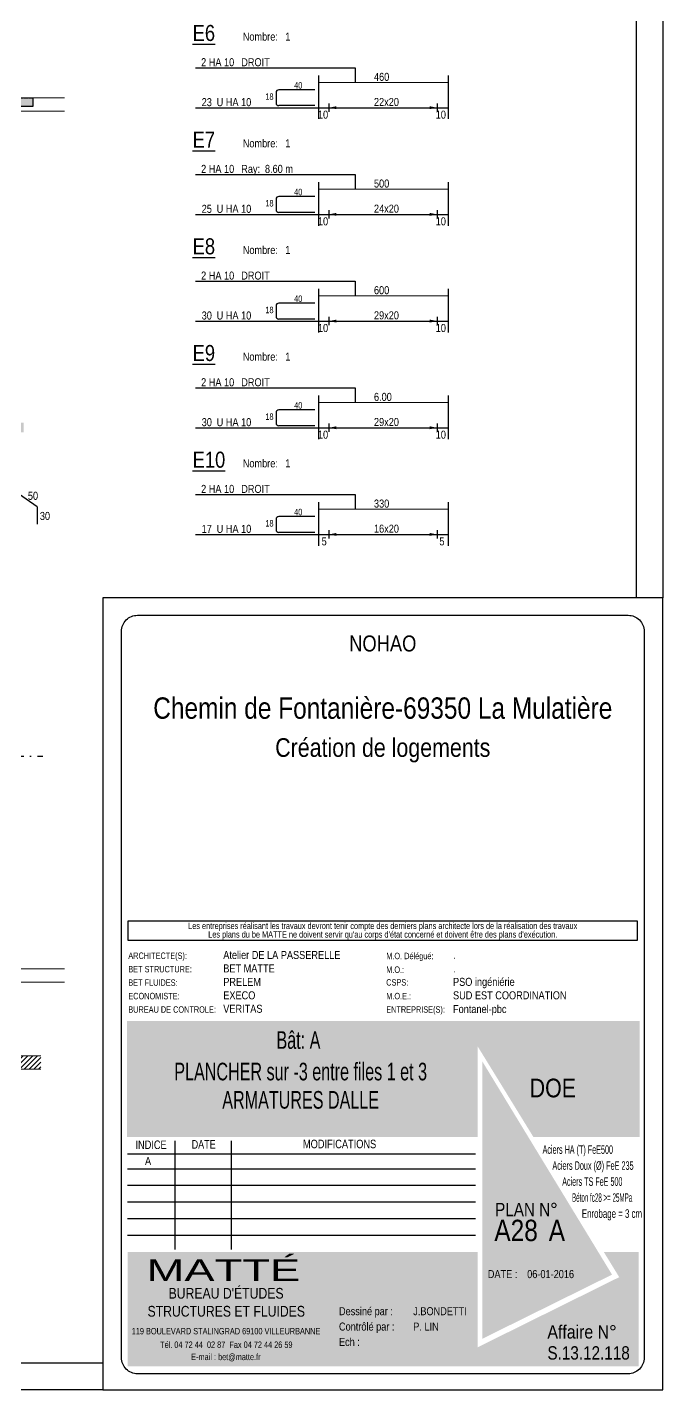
# Model space of a CAD drawing. Header units: metres. Extents: x 33574 to 39801, y -147554 to -143354.
# Drawn here: x 38609 to 39801, y -147554 to -144999 of the extents above; entities that cross this region are included whole.
import ezdxf
from ezdxf.enums import TextEntityAlignment as Align

# ---------------------------------------------------------------- set-up
doc = ezdxf.new("R2010")
doc.units = ezdxf.units.M
doc.linetypes.add('INTERROMPU2', pattern=[9.525, 6.35, -3.175])
doc.linetypes.add('TIRETPTX2', pattern=[50.8, 25.4, -12.7, 0, -12.7])
for name, color, linetype in [('01-Cad  2', 1, 'Continuous'), ('01_cartouche', 7, 'Continuous'), ('01_isolant ext', 2, 'TIRETPTX2'), ('01_linteaux', 3, 'Continuous'), ('01_murs_coup', 5, 'Continuous'), ('01_murs_sup', 2, 'INTERROMPU2'), ('01_poch_murs', 251, 'Continuous'), ('01_sem', 42, 'Continuous'), ('01_texte', 230, 'Continuous')]:
    doc.layers.add(name, color=color, linetype=linetype)
doc.styles.add('ARIAL NA', font='ARIALN.TTF')
doc.styles.add('arialstyle', font='ARIALN.TTF')
doc.styles.add('cartouche', font='ARIALN.TTF', dxfattribs={"width": 0.01})
doc.styles.add('cartouche1', font='ARIALN.TTF')
doc.styles.add('STYLE2', font='ARIALN.TTF')
doc.styles.add('stylemattecart', font='ARIALN.TTF')

msp = doc.modelspace()

# ---------------------------------------------------------------- hatches: boundary and pattern name
at = {"layer": '01_cartouche', "linetype": 'Continuous'}
h = msp.add_hatch(color=9, dxfattribs=at)
h.dxf.hatch_style = 2
h.paths.add_polyline_path([(39757.22, -146862.24), (38795.97, -146862.24), (38795.97, -147079.74), (39453.47, -147079.74), (39453.47, -146909.43), (39558.28, -147079.74), (39757.22, -147079.74)])
h.paths.add_polyline_path([(38849.8, -146883.49), (39392.9, -146883.49), (39392.9, -147055.12), (38849.8, -147055.12)], flags=24)
h.paths.add_polyline_path([(39576.87, -146962.73), (39695.82, -146962.73), (39695.82, -146944.73), (39576.87, -146944.73)], flags=24)
h.paths.add_polyline_path([(39576.11, -146943.83), (39695.07, -146943.83), (39695.07, -146925.83), (39576.11, -146925.83)], flags=24)
h.paths.add_polyline_path([(39574.54, -146928.63), (39735.97, -146928.63), (39735.97, -146901.2), (39574.54, -146901.2)], flags=24)
h.paths.add_polyline_path([(39574.54, -146906.69), (39715.74, -146906.69), (39715.74, -146879.26), (39574.54, -146879.26)], flags=24)
h = msp.add_hatch(color=1, dxfattribs=at)
h.dxf.hatch_style = 2
h.paths.add_polyline_path([(39462.36, -146937.89), (39462.36, -147458.03), (39705.69, -147337.75)])
h.paths.add_polyline_path([(39481.91, -147289.21), (39609.97, -147288.15), (39609.65, -147250.04), (39481.59, -147251.1)], flags=24)
h.paths.add_polyline_path([(39474.24, -147351.03), (39730.63, -147349.72), (39730.31, -147288.45), (39473.93, -147289.76)], flags=9)
h = msp.add_hatch(color=8, dxfattribs=at)
h.dxf.hatch_style = 2
h.paths.add_polyline_path([(39755.81, -147295.05), (39690.09, -147295.05), (39719.18, -147342.47), (39453.68, -147473.96), (39453.68, -147295.05), (38797.37, -147295.05), (38797.37, -147509.92), (39755.81, -147509.92)])
h.paths.add_polyline_path([(39598.73, -147464.45), (39740.83, -147464.45), (39740.83, -147425.69), (39598.73, -147425.69)], flags=24)
h.paths.add_polyline_path([(38801.49, -147352.52), (39162.98, -147352.52), (39162.98, -147506.54), (38801.49, -147506.54)], flags=24)
h.paths.add_polyline_path([(38822.52, -147360.22), (39365.8, -147360.22), (39365.8, -147298.72), (38822.52, -147298.72)], flags=24)
h.paths.add_polyline_path([(39240.84, -147418.06), (39295.99, -147418.06), (39295.99, -147387.15), (39240.84, -147387.15)], flags=24)
h.paths.add_polyline_path([(39597.6, -147503.26), (39744.16, -147503.26), (39744.16, -147464.97), (39597.6, -147464.97)], flags=24)
h.paths.add_polyline_path([(39343.71, -147498.54), (39398.41, -147498.54), (39398.41, -147467.63), (39343.71, -147467.63)], flags=24)
h.paths.add_polyline_path([(39341.99, -147460.92), (39396.69, -147460.92), (39396.69, -147430.01), (39341.99, -147430.01)], flags=24)
h.paths.add_polyline_path([(39243.03, -147498.27), (39301.89, -147498.27), (39301.89, -147467.36), (39243.03, -147467.36)], flags=24)
h.paths.add_polyline_path([(39250.22, -147459.9), (39302.44, -147459.9), (39302.44, -147428.99), (39250.22, -147428.99)], flags=24)
h.paths.add_polyline_path([(39340.87, -147381.08), (39392.53, -147381.08), (39392.53, -147350.17), (39340.87, -147350.17)], flags=24)
h.paths.add_polyline_path([(39253.18, -147378.58), (39300.12, -147378.58), (39300.12, -147347.67), (39253.18, -147347.67)], flags=24)
h.paths.add_polyline_path([(39238.49, -147339.75), (39301.51, -147339.75), (39301.51, -147308.84), (39238.49, -147308.84)], flags=8)
h.paths.add_polyline_path([(39342.2, -147340.55), (39389.48, -147340.55), (39389.48, -147309.64), (39342.2, -147309.64)], flags=24)
h.paths.add_polyline_path([(39343.14, -147420.13), (39395.37, -147420.13), (39395.37, -147389.22), (39343.14, -147389.22)], flags=24)
at = {"layer": '01_murs_sup', "ltscale": 3}
h = msp.add_hatch(dxfattribs=at)
h.set_pattern_fill('DASH', color=256, scale=2.5, angle=135)
h.set_pattern_definition([(135, (1211.6615, -135886.377), (-11.2253202, 9e-16), [7.9375, -7.9375])])
edge = h.paths.add_edge_path()
edge.add_line((38619.86, -145131.63), (38592.86, -145131.63))
edge.add_line((38592.86, -145131.63), (38592.86, -144596.62))
edge.add_arc((38581.84, -144567.65), 31, 200.78356, 290.82975, ccw=False)
edge.add_line((38552.85, -144578.65), (38460.82, -144578.65))
edge.add_arc((38431.84, -144567.65), 31, 200.78356, 339.21644, ccw=False)
edge.add_line((38402.85, -144578.65), (38310.82, -144578.65))
edge.add_arc((38281.84, -144567.65), 31, 200.78356, 339.21644, ccw=False)
edge.add_line((38252.85, -144578.65), (38160.82, -144578.65))
edge.add_arc((38131.84, -144567.65), 31, 201.31189, 339.21644, ccw=False)
edge.add_line((38102.96, -144578.91), (38011.02, -144579.77))
edge.add_arc((37981.92, -144569.08), 31, 205.06176, 339.82868, ccw=False)
edge.add_arc((38055.65, -145780.62), 1202.73, 94.85607, 99.19121)
edge.add_arc((37833.1, -144587.47), 31, 212.03488, 349.09644, ccw=False)
edge.add_arc((38055.65, -145780.62), 1202.73, 101.94011, 106.27421)
edge.add_arc((37687.68, -144624.02), 31, 219.11788, 356.17944, ccw=False)
edge.add_arc((38055.65, -145780.62), 1202.73, 109.02311, 113.35721)
edge.add_arc((37547.87, -144678.22), 31, 0, 3.26244, ccw=False)
edge.add_arc((37547.87, -144678.22), 31, -106.92223, 0, ccw=False)
edge.add_line((37538.85, -144707.88), (37538.85, -144722.34))
edge.add_arc((38055.65, -145780.62), 1177.73, 92.05395, 116.02856, ccw=False)
edge.add_line((38013.44, -144603.65), (38572.86, -144603.65))
edge.add_line((38572.86, -144603.65), (38572.86, -145131.63))
edge.add_line((38572.86, -145131.63), (38387.87, -145131.63))
edge.add_line((38387.87, -145131.63), (38387.86, -145494.63))
edge.add_line((38387.86, -145494.63), (38012.61, -145494.63))
edge.add_line((38012.61, -145494.63), (38012.61, -145627.4))
edge.add_arc((37522.36, -146364.8), 885.5, 54.97246, 56.38274, ccw=False)
edge.add_line((38030.61, -145639.69), (38030.61, -145514.63))
edge.add_line((38030.61, -145514.63), (38120.61, -145514.63))
edge.add_line((38120.61, -145514.63), (38120.61, -145690.63))
edge.add_line((38120.61, -145690.63), (38096.47, -145690.63))
edge.add_arc((37522.36, -146364.8), 885.5, 49.5831, 54.97246)
edge.add_arc((37522.36, -146364.8), 885.5, 54.97246, 88.93337)
edge.add_line((37538.85, -145479.46), (37538.85, -145499.47))
edge.add_arc((37522.36, -146364.8), 865.5, 31.88506, 88.90872, ccw=False)
edge.add_line((38257.26, -145907.63), (38387.86, -145907.63))
edge.add_line((38387.86, -145907.63), (38387.86, -146366))
edge.add_line((38387.86, -146366), (38407.86, -146366))
edge.add_line((38407.86, -146366), (38407.86, -145758.69))
edge.add_line((38407.86, -145758.69), (38602.46, -145758.69))
edge.add_line((38602.46, -145758.69), (38602.46, -145740.69))
edge.add_line((38602.46, -145740.69), (38407.86, -145740.69))
edge.add_line((38407.86, -145740.69), (38407.86, -145147.63))
edge.add_line((38407.86, -145147.63), (38619.86, -145147.63))
edge.add_line((38619.86, -145147.63), (38619.86, -145131.63))
edge = h.paths.add_edge_path(flags=16)
edge.add_line((38387.86, -145507.63), (38387.86, -145692.6))
edge.add_line((38387.86, -145692.6), (38387.86, -145692.6))
edge.add_line((38387.86, -145692.6), (38387.86, -145710.64))
edge.add_line((38387.86, -145710.64), (38387.86, -145710.63))
edge.add_line((38387.86, -145710.63), (38387.86, -145887.63))
edge.add_line((38387.86, -145887.63), (38268.29, -145887.63))
edge.add_arc((38147.56, -145944.95), 133.64, 25.39441, 65.71043)
edge.add_line((38202.54, -145823.14), (38202.54, -145710.63))
edge.add_line((38202.54, -145710.63), (38202.86, -145710.63))
edge.add_line((38202.86, -145710.63), (38202.86, -145798.21))
edge.add_arc((37522.36, -146364.8), 885.5, 39.78116, 47.62597)
edge.add_line((38119.16, -145710.63), (38202.86, -145710.63))
edge.add_line((38202.86, -145710.63), (38202.86, -145690.63))
edge.add_line((38202.86, -145690.63), (38138.61, -145690.63))
edge.add_line((38138.61, -145690.63), (38138.61, -145690.63))
edge.add_line((38138.61, -145690.63), (38138.61, -145514.63))
edge.add_line((38138.61, -145514.63), (38202.86, -145514.63))
edge.add_line((38202.86, -145514.63), (38202.86, -145710.6))
edge.add_line((38202.86, -145710.6), (38222.86, -145710.6))
edge.add_line((38222.86, -145710.6), (38222.86, -145507.63))
edge.add_line((38222.86, -145507.63), (38387.86, -145507.63))
h.paths.add_polyline_path([(38387.87, -145131.63), (37915.57, -145131.63), (37738.98, -145286.86), (37752.18, -145301.88), (37917.42, -145156.63), (38387.87, -145156.63)], flags=17)
at = {"layer": '01_poch_murs', "ltscale": 3}
h = msp.add_hatch(dxfattribs=at)
h.set_pattern_fill('ANSI31', color=256, scale=2)
h.set_pattern_definition([(45, (14727.229, -135886.377), (-4.490128, 4.490128), [])])
h.paths.add_polyline_path([(38292.86, -146850.56), (38292.86, -146814.01, -0.0126628), (38267.86, -146851.57), (38267.86, -146885.62, 0.0118177)])
h.paths.add_polyline_path([(38292.86, -146869.92), (38292.86, -146850.56, -0.0118177), (38267.86, -146885.62), (38267.86, -146903.77, 0.0114131)])
h.paths.add_polyline_path([(38292.86, -146869.92, -0.0114131), (38267.86, -146903.77), (38267.86, -146952.34), (38387.86, -146952.34), (38387.86, -146927.34), (38292.86, -146927.34)])
h.paths.add_polyline_path([(38399.81, -146927.34), (38387.86, -146927.34), (38387.86, -146952.34), (38399.81, -146952.34)])
h.paths.add_polyline_path([(38416.36, -146927.34), (38399.81, -146927.34), (38399.81, -146952.34), (38416.36, -146952.34)])
h.paths.add_polyline_path([(38588.94, -146927.34), (38416.36, -146927.34), (38416.36, -146952.34), (38588.94, -146952.34)])
h.paths.add_polyline_path([(38634.39, -146927.34), (38588.94, -146927.34), (38588.94, -146952.34), (38634.39, -146952.34)])

# ---------------------------------------------------------------- linework, layer by layer
at = {"layer": '01-Cad  2'}
for p, q in [((39800.79, -143353.57), (39800.79, -146068.57)), ((39750.79, -143403.57), (39750.79, -146068.57)), ((38750.79, -147503.57), (33623.64, -147503.57)), ((38750.79, -147553.57), (33573.64, -147553.57))]:
    msp.add_line(p, q, dxfattribs=at)
at = {"layer": '01_cartouche', "color": 254, "linetype": 'Continuous'}
for p, q in [((38886.12, -147086.96), (38886.12, -147290.36)), ((38991.72, -147086.96), (38991.72, -147290.36)), ((38797.22, -147111.26), (39449.8, -147111.26)), ((38797.22, -147139.15), (39449.8, -147139.15)), ((38797.22, -147170.25), (39449.8, -147170.25)), ((38797.22, -147201.36), (39449.8, -147201.36)), ((38797.22, -147232.47), (39449.8, -147232.47)), ((38797.22, -147263.57), (39449.8, -147263.57))]:
    msp.add_line(p, q, dxfattribs=at)
at = {"layer": '01_cartouche', "linetype": 'Continuous'}
msp.add_lwpolyline([(39800.79, -147553.57), (39800.79, -146068.57), (38750.79, -146068.57), (38750.79, -147553.57)], close=True, dxfattribs=at)
at = {"layer": '01_cartouche', "color": 7, "linetype": 'Continuous'}
msp.add_lwpolyline([(39765.79, -147493.57, -0.4142136), (39735.79, -147523.57), (38815.8, -147523.57, -0.4142136), (38785.8, -147493.57), (38785.8, -146131.57, -0.4142136), (38815.8, -146101.57), (39735.79, -146101.57, -0.4142136), (39765.79, -146131.57), (39765.79, -147493.57)], format="xyb", dxfattribs=at)
at = {"layer": '01_cartouche', "color": 7}
msp.add_lwpolyline([(39752.73, -146711.29), (38798.63, -146711.29), (38798.63, -146674.25), (39752.73, -146674.25)], close=True, dxfattribs=at)
at = {"layer": '01_isolant ext'}
msp.add_line((36439.6, -146366), (38638.09, -146366), dxfattribs=at)
at = {"layer": '01_linteaux', "linetype": 'Continuous'}
for p, q in [((39148.35, -145116.53), (39080.77, -145116.53)), ((39075.77, -145121.53), (39075.77, -145141.15)), ((39148.35, -145146.15), (39080.77, -145146.15)), ((39148.35, -145316.53), (39080.77, -145316.53)), ((39075.77, -145321.53), (39075.77, -145341.15)), ((39148.35, -145346.15), (39080.77, -145346.15)), ((39075.77, -145521.53), (39075.77, -145541.15)), ((39148.35, -145516.53), (39080.77, -145516.53)), ((39148.35, -145546.15), (39080.77, -145546.15)), ((39075.77, -145721.53), (39075.77, -145741.15)), ((39148.35, -145716.53), (39080.77, -145716.53)), ((39148.35, -145746.15), (39080.77, -145746.15)), ((39075.77, -145921.53), (39075.77, -145941.15)), ((39148.35, -145916.53), (39080.77, -145916.53)), ((39148.35, -145946.15), (39080.77, -145946.15))]:
    msp.add_line(p, q, dxfattribs=at)
for centre, start, end in [((39080.77, -145121.53), 90, 180), ((39080.77, -145141.15), 180, 270), ((39080.77, -145321.53), 90, 180), ((39080.77, -145341.15), 180, 270), ((39080.77, -145521.53), 90, 180), ((39080.77, -145541.15), 180, 270), ((39080.77, -145721.53), 90, 180), ((39080.77, -145741.15), 180, 270), ((39080.77, -145921.53), 90, 180), ((39080.77, -145941.15), 180, 270)]:
    msp.add_arc(centre, 5, start, end, dxfattribs=at)
at = {"layer": '01_murs_coup', "linetype": 'Continuous', "lineweight": 5}
for p, q in [((37915.57, -145131.63), (38679.04, -145131.63)), ((37915.57, -145131.63), (38679.04, -145131.63)), ((38590.84, -145156.65), (38679.04, -145156.63)), ((38590.84, -145156.65), (38679.04, -145156.63)), ((38679.04, -146764.6), (38407.86, -146764.6)), ((38679.04, -146764.6), (38407.86, -146764.6)), ((38679.04, -146789.6), (38323.86, -146789.6)), ((38679.04, -146789.6), (38323.86, -146789.6)), ((38634.39, -146927.34), (38292.86, -146927.34)), ((38634.39, -146952.34), (38267.86, -146952.34))]:
    msp.add_line(p, q, dxfattribs=at)
at = {"layer": '01_murs_sup', "ltscale": 0.05}
for p, q in [((38592.86, -145131.63), (38619.86, -145131.63)), ((38619.86, -145131.63), (38619.86, -145147.63)), ((38619.86, -145147.63), (38407.86, -145147.63))]:
    msp.add_line(p, q, dxfattribs=at)
at = {"layer": '01_sem', "color": 2, "lineweight": 0, "ltscale": 7}
for p, q in [((39155.17, -145102.47), (39398.65, -145102.47)), ((39155.17, -145302.47), (39398.65, -145302.47)), ((39155.17, -145502.47), (39398.65, -145502.47)), ((39155.17, -145702.47), (39398.65, -145702.47)), ((39155.17, -145902.47), (39398.65, -145902.47))]:
    msp.add_line(p, q, dxfattribs=at)
at = {"layer": '01_texte', "ltscale": 30}
for p, q in [((38924.35, -145075.37), (39224.18, -145075.37)), ((39155.17, -145089.63), (39155.17, -145171.15)), ((39224.18, -145075.37), (39224.18, -145102.47)), ((39398.65, -145089.63), (39398.65, -145171.15)), ((39174.89, -145141.94), (39174.89, -145157.58)), ((39377.56, -145141.94), (39377.56, -145157.58)), ((38924.35, -145150), (39398.65, -145150)), ((38924.35, -145275.37), (39224.18, -145275.37)), ((39155.17, -145289.63), (39155.17, -145371.15)), ((39224.18, -145275.37), (39224.18, -145302.47)), ((39398.65, -145289.63), (39398.65, -145371.15)), ((39174.89, -145341.94), (39174.89, -145357.58)), ((39377.56, -145341.94), (39377.56, -145357.58)), ((38924.35, -145350), (39398.65, -145350)), ((38924.35, -145475.37), (39224.18, -145475.37)), ((39155.17, -145489.63), (39155.17, -145571.15)), ((39224.18, -145475.37), (39224.18, -145502.47)), ((39398.65, -145489.63), (39398.65, -145571.15)), ((38924.35, -145550), (39398.65, -145550)), ((39174.89, -145541.94), (39174.89, -145557.58)), ((39377.56, -145541.94), (39377.56, -145557.58)), ((38924.35, -145675.37), (39224.18, -145675.37)), ((39224.18, -145675.37), (39224.18, -145702.47)), ((39155.17, -145689.63), (39155.17, -145771.15)), ((39398.65, -145689.63), (39398.65, -145771.15)), ((38924.35, -145750), (39398.65, -145750)), ((39174.89, -145741.94), (39174.89, -145757.58)), ((39377.56, -145741.94), (39377.56, -145757.58)), ((38924.35, -145875.37), (39224.18, -145875.37)), ((39224.18, -145875.37), (39224.18, -145902.47)), ((39155.17, -145889.63), (39155.17, -145971.15)), ((39398.65, -145889.63), (39398.65, -145971.15)), ((38924.35, -145950), (39398.65, -145950)), ((39174.89, -145941.94), (39174.89, -145957.58)), ((39377.56, -145941.94), (39377.56, -145957.58))]:
    msp.add_line(p, q, dxfattribs=at)
at = {"layer": '01_texte'}
for q in [(38586.42, -145869.78), (38627.99, -145930.76)]:
    msp.add_line((38627.98, -145898.04), q, dxfattribs=at)
at = {"layer": '01_texte', "ltscale": 30}
for points in [[(39174.89, -145150), (39188.71, -145147.25), (39188.71, -145150)], [(39174.89, -145150), (39188.71, -145152.76), (39188.71, -145150)], [(39377.56, -145150), (39363.74, -145147.25), (39363.74, -145150)], [(39377.56, -145150), (39363.74, -145152.76), (39363.74, -145150)], [(39174.89, -145350), (39188.71, -145347.25), (39188.71, -145350)], [(39174.89, -145350), (39188.71, -145352.76), (39188.71, -145350)], [(39377.56, -145350), (39363.74, -145347.25), (39363.74, -145350)], [(39377.56, -145350), (39363.74, -145352.76), (39363.74, -145350)], [(39174.89, -145550), (39188.71, -145547.25), (39188.71, -145550)], [(39174.89, -145550), (39188.71, -145552.76), (39188.71, -145550)], [(39377.56, -145550), (39363.74, -145547.25), (39363.74, -145550)], [(39377.56, -145550), (39363.74, -145552.76), (39363.74, -145550)], [(39174.89, -145750), (39188.71, -145747.25), (39188.71, -145750)], [(39174.89, -145750), (39188.71, -145752.76), (39188.71, -145750)], [(39377.56, -145750), (39363.74, -145747.25), (39363.74, -145750)], [(39377.56, -145750), (39363.74, -145752.76), (39363.74, -145750)], [(39174.89, -145950), (39188.71, -145947.25), (39188.71, -145950)], [(39174.89, -145950), (39188.71, -145952.76), (39188.71, -145950)], [(39377.56, -145950), (39363.74, -145947.25), (39363.74, -145950)], [(39377.56, -145950), (39363.74, -145952.76), (39363.74, -145950)]]:
    msp.add_solid(points, dxfattribs=at)

# ---------------------------------------------------------------- texts
at = {"layer": '01_cartouche', "color": 7}
for s, height, style, p in [('NOHAO', 30, 'stylemattecart', (39275.79, -146154.44)), ('Chemin de Fontanière-69350 La Mulatière', 40, 'arialstyle', (39275.79, -146274.44)), ('Création de logements', 35, 'arialstyle', (39275.79, -146353.55))]:
    msp.add_text(s, height=height, dxfattribs=dict(at, style=style)).set_placement(p, align=Align.MIDDLE)
at = {"layer": '01_cartouche', "color": 7, "style": 'stylemattecart'}
for s, p in [('Les entreprises réalisant les travaux devront tenir compte des derniers plans architecte lors de la réalisation des travaux', (39275.68, -146683.82)), ("Les plans du be MATTE ne doivent servir qu'au corps d'état concerné et doivent être des plans d'exécution.", (39275.68, -146699.86))]:
    msp.add_text(s, height=12, dxfattribs=at).set_placement(p, align=Align.MIDDLE_CENTER)
at = {"layer": '01_cartouche', "color": 252}
for s, style, p in [('ARCHITECTE(S):', 'cartouche', (38798.63, -146745.85)), ('M.O. Délégué:', 'cartouche1', (39282.27, -146746.31)), ('BET STRUCTURE:', 'cartouche', (38798.63, -146771.06)), ('M.O.:', 'cartouche1', (39282.27, -146771.99)), ('BET FLUIDES:', 'cartouche', (38798.63, -146796.27)), ('CSPS:', 'cartouche1', (39282.27, -146795.81)), ('ECONOMISTE:', 'cartouche', (38798.63, -146821.49)), ('M.O.E.:', 'cartouche1', (39282.27, -146821.49)), ('BUREAU DE CONTROLE:', 'cartouche', (38798.63, -146846.7)), ('ENTREPRISE(S):', 'cartouche1', (39282.27, -146846.7))]:
    msp.add_text(s, height=12, dxfattribs=dict(at, style=style)).set_placement(p)
at = {"layer": '01_cartouche', "color": 7}
for s, height, style, p in [('Atelier DE LA PASSERELLE', 15, 'cartouche1', (38976.67, -146745.94)), ('.', 15, 'cartouche1', (39407.5, -146745.94)), ('BET MATTE', 15, 'cartouche1', (38976.67, -146771.15)), ('.', 15, 'cartouche1', (39407.5, -146771.15)), ('PRELEM', 15, 'cartouche1', (38976.67, -146796.36)), ('PSO ingéniérie', 15, 'cartouche1', (39407.5, -146796.36)), ('EXECO', 15, 'cartouche1', (38976.67, -146821.58)), ('SUD EST COORDINATION', 15, 'cartouche1', (39407.5, -146821.58)), ('VERITAS', 15, 'cartouche1', (38976.67, -146846.79)), ('Fontanel-pbc', 15, 'cartouche1', (39407.5, -146847.32)), ('DOE', 35, 'stylemattecart', (39551.26, -147005.35)), ('A', 15, 'cartouche1', (38829.91, -147132.23)), ('Dessiné par :', 15, 'cartouche', (39193.65, -147413.81)), ('J.BONDETTI', 15, 'cartouche', (39332.88, -147413.81)), ('119 BOULEVARD STALINGRAD 69100 VILLEURBANNE', 12, 'arialstyle', (38805.02, -147449.73)), ('Contrôlé par :', 15, 'cartouche', (39193.65, -147442.62)), ('P. LIN', 15, 'cartouche', (39332.88, -147442.62)), ('Tél. 04 72 44  02 87  Fax 04 72 44 26 59', 12, 'arialstyle', (38858.15, -147475.13)), ('Ech :  ', 15, 'cartouche', (39193.65, -147471.42)), ('E-mail : bet@matte.fr', 12, 'arialstyle', (38916.55, -147498.01)), ('S.13.12.118', 25, 'stylemattecart', (39584.52, -147496.99))]:
    msp.add_text(s, height=height, dxfattribs=dict(at, style=style)).set_placement(p)
at = {"layer": '01_cartouche', "color": 7, "style": 'stylemattecart', "width": 0.8}
for s, p in [('Bât: A ', (39121.82, -146897.16)), ('PLANCHER sur -3 entre files 1 et 3', (39121.82, -146956.35)), ('ARMATURES DALLE', (39121.82, -147010.04))]:
    msp.add_text(s, height=33, dxfattribs=at).set_placement(p, align=Align.MIDDLE)
at = {"layer": '01_cartouche', "color": 7}
for s, height, style, width, p, p2 in [('INDICE', 16, 'arialstyle', 0.941138, (38812.07, -147102.29), (38870.52, -147102.29)), ('DATE', 16, 'arialstyle', 0.922192, (38917.39, -147101.56), (38962.46, -147101.56)), ('MODIFICATIONS', 16, 'arialstyle', 0.943218, (39126.14, -147100.77), (39263.48, -147100.77)), ('Aciers HA (T) FeE500', 16, 'arialstyle', 0.736706, (39575.43, -147111.24), (39707.49, -147111.24)), ('Aciers Doux (Ø) FeE 235', 16, 'arialstyle', 0.743781, (39593.83, -147141.24), (39746.13, -147141.24)), ('Aciers TS FeE 500', 16, 'arialstyle', 0.734281, (39612.24, -147171.24), (39725.2, -147171.24)), ('Béton fc28 >= 25MPa', 16, 'arialstyle', 0.636983, (39630.65, -147201.24), (39743.6, -147201.24)), ('Enrobage = 3 cm', 16, 'arialstyle', 0.806177, (39649.05, -147231.24), (39762.01, -147231.24)), ('Affaire N°', 25, 'stylemattecart', 1.037116, (39584.52, -147457.58), (39714.55, -147457.58))]:
    msp.add_text(s, height=height, dxfattribs=dict(at, style=style, width=width)).set_placement(p, p2, align=Align.FIT)
at = {"layer": '01_cartouche', "color": 255}
for s, height, style, p in [('PLAN N°', 25, 'arialstyle', (39486.36, -147228.17)), ('A28', 40, 'arialstyle', (39485.02, -147274.83)), ('A', 40, 'arialstyle', (39586.98, -147274.83)), ('DATE :', 15, 'cartouche', (39472.77, -147344.21)), ('06-01-2016', 15, 'arialstyle', (39546.56, -147344.21)), ("BUREAU D'ÉTUDES", 20, 'arialstyle', (38874.16, -147382.71)), ('STRUCTURES ET FLUIDES', 20, 'arialstyle', (38834.68, -147416.4))]:
    msp.add_text(s, height=height, dxfattribs=dict(at, style=style)).set_placement(p)
at = {"layer": '01_cartouche', "color": 255, "style": 'arialstyle', "width": 1.812358}
msp.add_text('MATTÉ', height=41, dxfattribs=at).set_placement((38832.77, -147349.97), (39121.22, -147349.97), align=Align.FIT)
at = {"layer": '01_texte'}
for s, height, style, p in [('%%UE6', 30, 'STYLE2', (38919.26, -145024.88)), ('Nombre:', 15, 'STYLE2', (39013.23, -145024.24)), ('1', 15, 'STYLE2', (39092.85, -145024.24)), ('2 HA 10', 15, 'STYLE2', (38935.13, -145072.21)), ('DROIT', 15, 'STYLE2', (39010.35, -145072.21)), ('460', 15, 'STYLE2', (39259.27, -145099.68)), ('40', 12, 'STYLE2', (39109.57, -145114.05)), ('23', 15, 'STYLE2', (38936.22, -145147.05)), ('  U HA 10', 15, 'STYLE2', (38954.69, -145147.05)), ('18', 12, 'STYLE2', (39055.64, -145135.19)), ('22x20', 15, 'STYLE2', (39259.27, -145146.71)), ('10', 15, 'STYLE2', (39154.21, -145170.48)), ('10', 15, 'STYLE2', (39375.09, -145170.48)), ('%%UE7', 30, 'STYLE2', (38919.26, -145224.88)), ('Nombre:', 15, 'STYLE2', (39013.23, -145224.24)), ('1', 15, 'STYLE2', (39092.85, -145224.24)), ('2 HA 10', 15, 'STYLE2', (38935.13, -145272.21)), ('Ray:', 15, 'STYLE2', (39010.35, -145272.21)), ('8.60 m', 15, 'STYLE2', (39054.8, -145272.21)), ('500', 15, 'STYLE2', (39259.27, -145299.68)), ('40', 12, 'STYLE2', (39109.57, -145314.05)), ('25', 15, 'STYLE2', (38936.22, -145347.05)), ('  U HA 10', 15, 'STYLE2', (38954.69, -145347.05)), ('18', 12, 'STYLE2', (39055.64, -145335.19)), ('24x20', 15, 'STYLE2', (39259.27, -145346.71)), ('10', 15, 'STYLE2', (39154.21, -145370.48)), ('10', 15, 'STYLE2', (39375.09, -145370.48)), ('%%UE8', 30, 'STYLE2', (38919.26, -145424.88)), ('Nombre:', 15, 'STYLE2', (39013.23, -145424.24)), ('1', 15, 'STYLE2', (39092.85, -145424.24)), ('2 HA 10', 15, 'STYLE2', (38935.13, -145472.21)), ('DROIT', 15, 'STYLE2', (39010.35, -145472.21)), ('600', 15, 'STYLE2', (39259.27, -145499.68)), ('18', 12, 'STYLE2', (39055.64, -145535.19)), ('40', 12, 'STYLE2', (39109.57, -145514.05)), ('30', 15, 'STYLE2', (38936.22, -145547.05)), ('  U HA 10', 15, 'STYLE2', (38954.69, -145547.05)), ('29x20', 15, 'STYLE2', (39259.27, -145546.71)), ('10', 15, 'STYLE2', (39154.21, -145570.48)), ('10', 15, 'STYLE2', (39375.09, -145570.48)), ('%%UE9', 30, 'STYLE2', (38919.26, -145624.88)), ('Nombre:', 15, 'STYLE2', (39013.23, -145624.24)), ('1', 15, 'STYLE2', (39092.85, -145624.24)), ('2 HA 10', 15, 'STYLE2', (38935.13, -145672.21)), ('DROIT', 15, 'STYLE2', (39010.35, -145672.21)), ('40', 12, 'STYLE2', (39109.57, -145714.05)), ('6.00', 15, 'STYLE2', (39259.27, -145699.68)), ('18', 12, 'STYLE2', (39055.64, -145735.19)), ('30', 15, 'STYLE2', (38936.22, -145747.05)), ('  U HA 10', 15, 'STYLE2', (38954.69, -145747.05)), ('10', 15, 'STYLE2', (39154.21, -145770.48)), ('29x20', 15, 'STYLE2', (39259.27, -145746.71)), ('10', 15, 'STYLE2', (39375.09, -145770.48)), ('%%UE10', 30, 'STYLE2', (38919.26, -145824.88)), ('Nombre:', 15, 'STYLE2', (39013.23, -145824.24)), ('1', 15, 'STYLE2', (39092.85, -145824.24)), ('2 HA 10', 15, 'STYLE2', (38935.13, -145872.21)), ('DROIT', 15, 'STYLE2', (39010.35, -145872.21)), ('50', 15, 'ARIAL NA', (38610.29, -145885.05)), ('30', 15, 'ARIAL NA', (38632.74, -145922.84)), ('40', 12, 'STYLE2', (39109.57, -145914.05)), ('330', 15, 'STYLE2', (39259.27, -145899.68)), ('17', 15, 'STYLE2', (38936.22, -145947.05)), ('  U HA 10', 15, 'STYLE2', (38954.69, -145947.05)), ('18', 12, 'STYLE2', (39055.64, -145935.19)), ('16x20', 15, 'STYLE2', (39259.27, -145946.71)), ('5', 15, 'STYLE2', (39161.09, -145970.48)), ('5', 15, 'STYLE2', (39381.97, -145970.48))]:
    msp.add_text(s, height=height, dxfattribs=dict(at, style=style)).set_placement(p)

doc.saveas('drawing.dxf')
